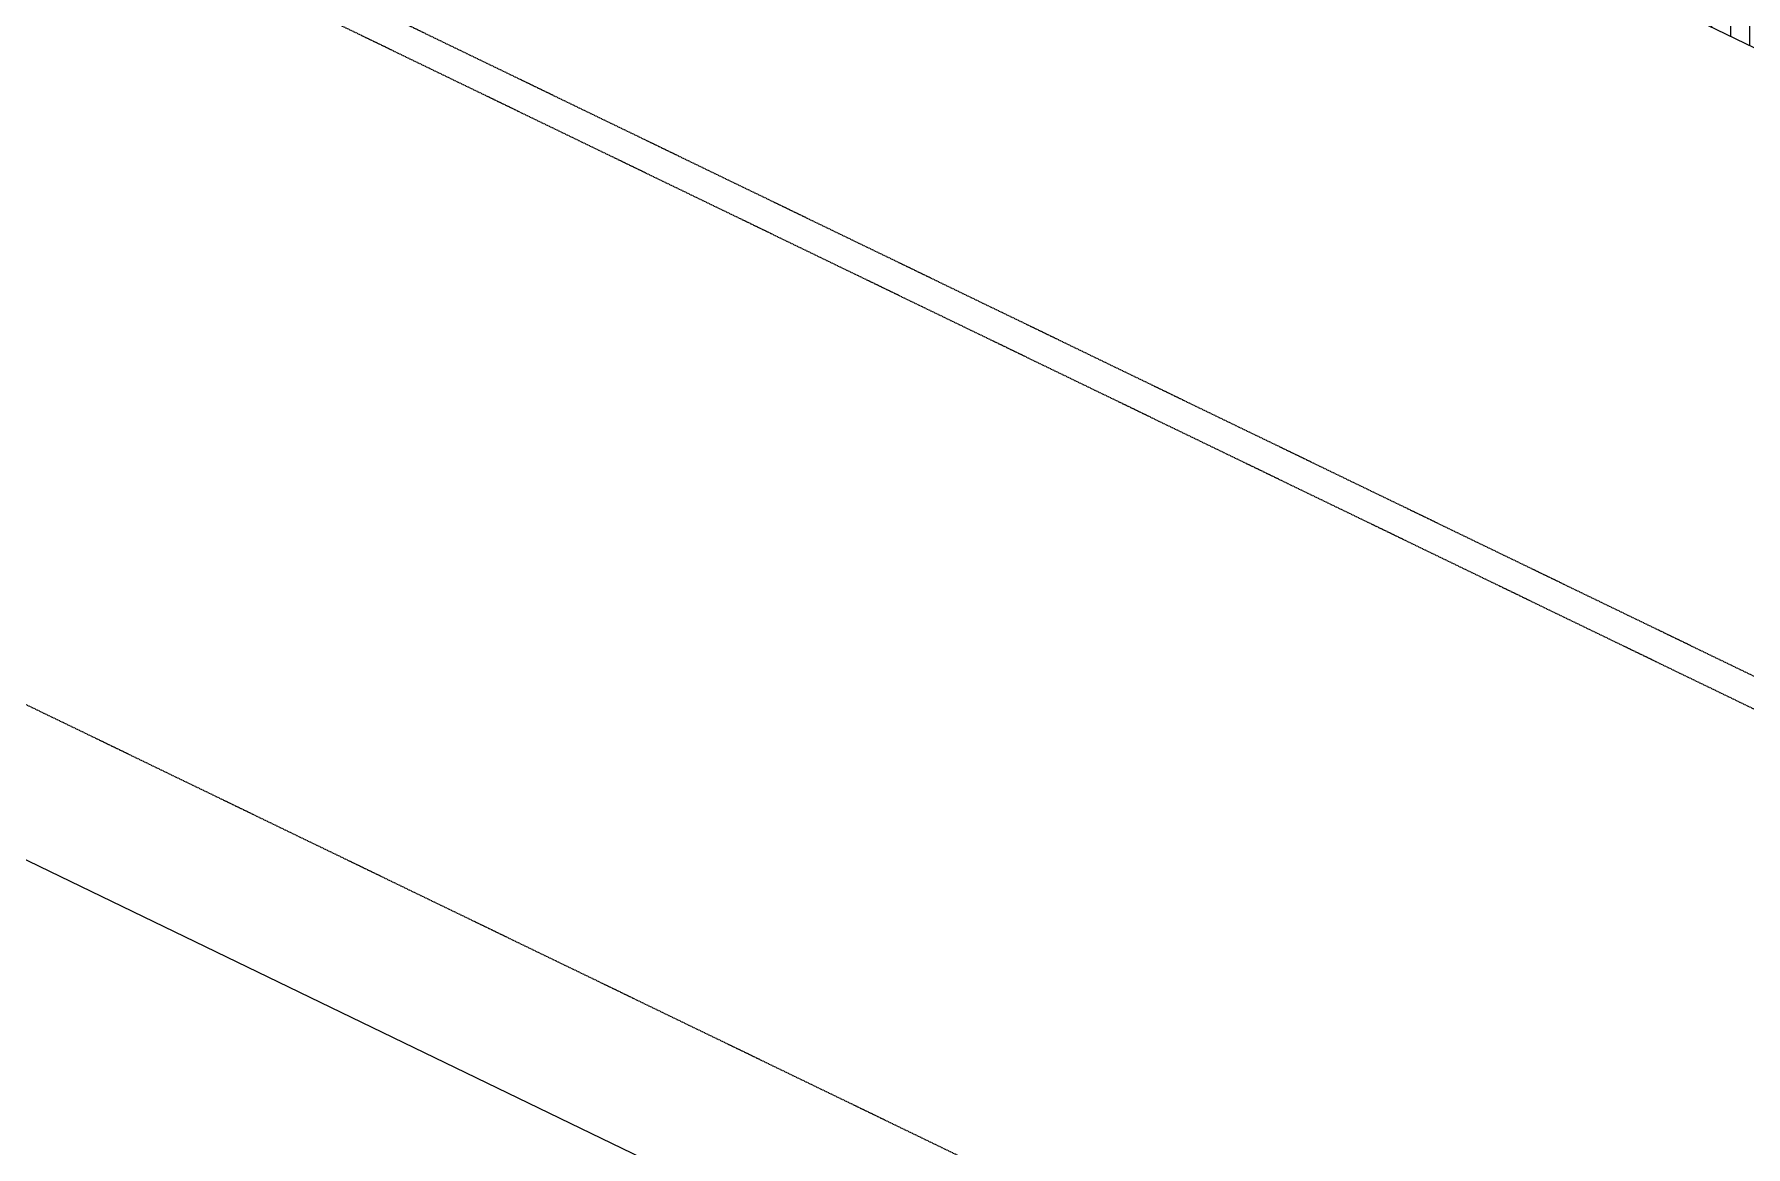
# Model space of a CAD drawing. Header units: inches. Extents: x 27328 to 120839, y -4075 to 4147.
# Drawn here: x 42601 to 43133, y -2674 to -2328 of the extents above; entities that cross this region are included whole.
import ezdxf

# ---------------------------------------------------------------- set-up
doc = ezdxf.new("R2010")
doc.units = ezdxf.units.IN
doc.header["$MEASUREMENT"] = 0
doc.linetypes.add('Hidden', pattern=[0.28125, 0.1875, -0.09375])
for name, color, linetype, lineweight in [('A-PROP-SBCK', 71, 'Hidden', 15), ('A-WALL-PATT', 111, 'Continuous', 9), ('G-ANNO-SYMB', 111, 'Continuous', 9), ('L-SITE-WALL', 31, 'Continuous', 9)]:
    doc.layers.add(name, color=color, linetype=linetype, lineweight=lineweight)

msp = doc.modelspace()

# ---------------------------------------------------------------- hatches: boundary and pattern name
at = {"layer": 'A-WALL-PATT'}
h = msp.add_hatch(dxfattribs=at)
h.set_pattern_fill('FP_23', color=256, style=0, pattern_type=2)
h.set_pattern_definition([(90, (-84929.751, -32815.761), (-5.913, 2.86), [])])
h.paths.add_polyline_path([(42867.09, -2008.77), (42867.32, -2008.87), (42867.15, -2007.15)], flags=0)
h.paths.add_polyline_path([(43781.73, -2644.38), (43781.73, -2314.17), (42867.09, -1915.54), (42867.1, -2006.92), (42867.36, -2007.05), (42867.36, -2008.95), (42865.93, -2008.26), (42865.93, -2015.86), (42882.61, -2006.15), (42891.57, -2010.48), (42891.57, -2051.17), (43058.25, -2131.77), (43058.25, -2294.5), (43760.38, -2634.06)], flags=0)

# ---------------------------------------------------------------- linework, layer by layer
at = {"layer": 'A-PROP-SBCK'}
for p, q in [((44840.22, -3361.99), (40152.71, -1095.07)), ((44597.75, -3503.22), (39894.34, -1228.61)), ((45072.76, -3464.24), (42708.18, -2320.71))]:
    msp.add_line(p, q, dxfattribs=at)
at = {"layer": 'G-ANNO-SYMB'}
msp.add_line((44496.87, -3502.71), (39042.1, -864.74), dxfattribs=at)
at = {"layer": 'L-SITE-WALL'}
msp.add_line((43058.25, -2294.5), (43781.73, -2644.38), dxfattribs=at)

doc.saveas('drawing.dxf')
